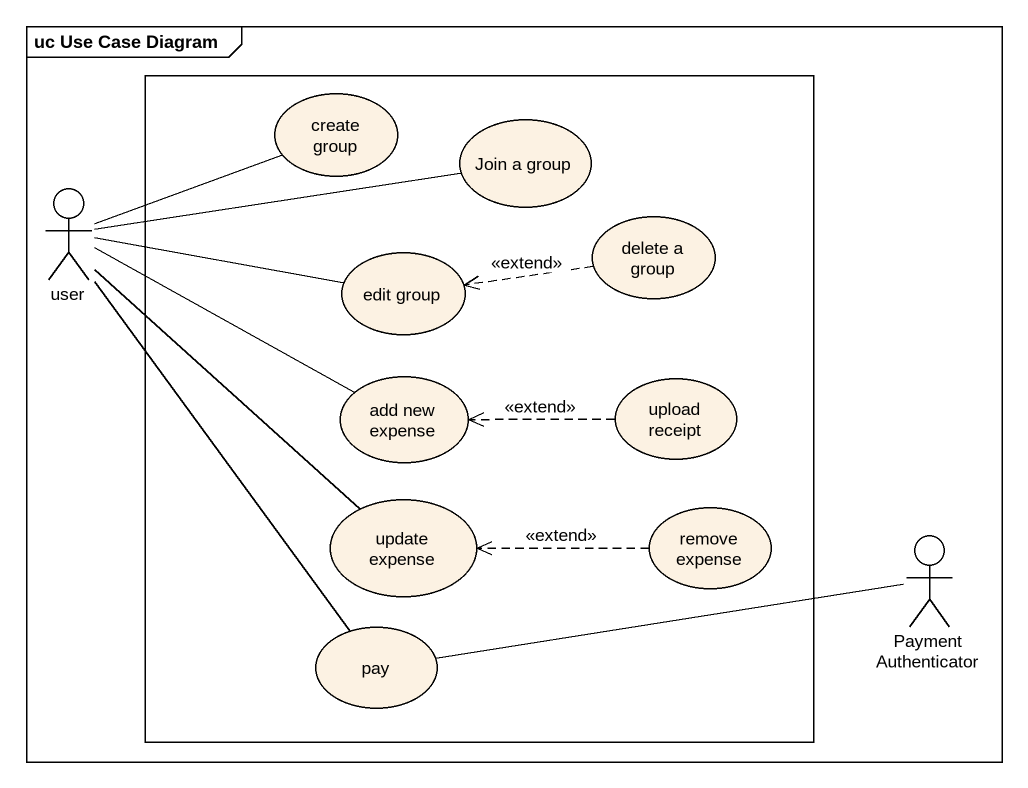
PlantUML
@startuml
mainframe uc Use Case Diagram
rectangle " " as rectangle1 {
  usecase "create group" as create_group
  usecase "Join a group" as Join_a_group
  usecase "delete a group" as delete_a_group
  usecase "edit group" as edit_group
  usecase "add new expense" as add_new_expense
  usecase "upload receipt" as upload_receipt
  usecase "update expense" as update_expense
  usecase "remove expense" as remove_expense
  usecase pay
}
actor user
actor "Payment Authenticator" as Payment_Authenticator
user -right- create_group
user -right- Join_a_group
user -right- edit_group
user -right- add_new_expense
user -- update_expense
user -- pay
delete_a_group .left.> edit_group : <<extend>>
upload_receipt .left.> add_new_expense : <<extend>>
remove_expense .left.> update_expense : <<extend>>
pay -right- Payment_Authenticator
@enduml
